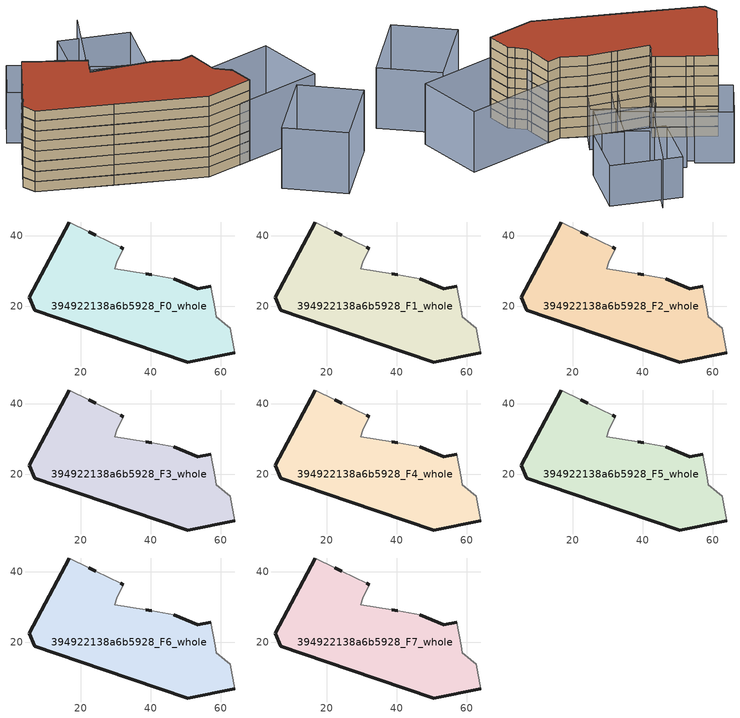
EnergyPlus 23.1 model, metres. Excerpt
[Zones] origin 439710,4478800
394922138a6b5928_F0_whole
 floor ground (EU_floor_Construction): 63.99,6.69 62.62,13.66 61.12,14.95 58.7,16.96 58.36,18.9 57.13,25.65 53.44,25.01 46.61,27.73 40.23,28.89 38.51,29.21 29.78,30.59 30.32,32.43 32.23,36.38 31.43,36.76 24.35,40.23 22.38,41.21 16.72,43.97 5.33,22.47 6.94,18.75 26.55,12.15 50.58,4.07 z0
 wall outside (EU_wall_Construction): 22.38,41.21 24.35,40.23 / 31.43,36.76 32.23,36.38 / 38.51,29.21 40.23,28.89 / 46.61,27.73 53.44,25.01 57.13,25.65 / 63.99,6.69 50.58,4.07 26.55,12.15 6.94,18.75 5.33,22.47 16.72,43.97 z0:3
 wall adiabatic (EU_wall_Construction): 16.72,43.97 22.38,41.21 / 24.35,40.23 31.43,36.76 / 32.23,36.38 30.32,32.43 29.78,30.59 38.51,29.21 / 40.23,28.89 46.61,27.73 / 57.13,25.65 58.36,18.9 58.7,16.96 61.12,14.95 62.62,13.66 63.99,6.69 z0:3
394922138a6b5928_F1_whole
 floor to 394922138a6b5928_F0_whole (EU_floor_Construction): 63.99,6.69 62.62,13.66 61.12,14.95 58.7,16.96 58.36,18.9 57.13,25.65 53.44,25.01 46.61,27.73 40.23,28.89 38.51,29.21 29.78,30.59 30.32,32.43 32.23,36.38 31.43,36.76 24.35,40.23 22.38,41.21 16.72,43.97 5.33,22.47 6.94,18.75 26.55,12.15 50.58,4.07 z3
 wall outside (EU_wall_Construction): 22.38,41.21 24.35,40.23 / 31.43,36.76 32.23,36.38 / 38.51,29.21 40.23,28.89 / 46.61,27.73 53.44,25.01 57.13,25.65 / 63.99,6.69 50.58,4.07 26.55,12.15 6.94,18.75 5.33,22.47 16.72,43.97 z3:6
 wall adiabatic (EU_wall_Construction): 16.72,43.97 22.38,41.21 / 24.35,40.23 31.43,36.76 / 32.23,36.38 30.32,32.43 29.78,30.59 38.51,29.21 / 40.23,28.89 46.61,27.73 / 57.13,25.65 58.36,18.9 58.7,16.96 61.12,14.95 62.62,13.66 63.99,6.69 z3:6
394922138a6b5928_F2_whole
 floor to 394922138a6b5928_F1_whole (EU_floor_Construction): 63.99,6.69 62.62,13.66 61.12,14.95 58.7,16.96 58.36,18.9 57.13,25.65 53.44,25.01 46.61,27.73 40.23,28.89 38.51,29.21 29.78,30.59 30.32,32.43 32.23,36.38 31.43,36.76 24.35,40.23 22.38,41.21 16.72,43.97 5.33,22.47 6.94,18.75 26.55,12.15 50.58,4.07 z6
 wall outside (EU_wall_Construction): 22.38,41.21 24.35,40.23 / 31.43,36.76 32.23,36.38 / 38.51,29.21 40.23,28.89 / 46.61,27.73 53.44,25.01 57.13,25.65 / 63.99,6.69 50.58,4.07 26.55,12.15 6.94,18.75 5.33,22.47 16.72,43.97 z6:9
 wall adiabatic (EU_wall_Construction): 16.72,43.97 22.38,41.21 / 24.35,40.23 31.43,36.76 / 32.23,36.38 30.32,32.43 29.78,30.59 38.51,29.21 / 40.23,28.89 46.61,27.73 / 57.13,25.65 58.36,18.9 58.7,16.96 61.12,14.95 62.62,13.66 63.99,6.69 z6:9
394922138a6b5928_F3_whole
 floor to 394922138a6b5928_F2_whole (EU_floor_Construction): 63.99,6.69 62.62,13.66 61.12,14.95 58.7,16.96 58.36,18.9 57.13,25.65 53.44,25.01 46.61,27.73 40.23,28.89 38.51,29.21 29.78,30.59 30.32,32.43 32.23,36.38 31.43,36.76 24.35,40.23 22.38,41.21 16.72,43.97 5.33,22.47 6.94,18.75 26.55,12.15 50.58,4.07 z9
 wall outside (EU_wall_Construction): 22.38,41.21 24.35,40.23 / 31.43,36.76 32.23,36.38 / 38.51,29.21 40.23,28.89 / 46.61,27.73 53.44,25.01 57.13,25.65 / 63.99,6.69 50.58,4.07 26.55,12.15 6.94,18.75 5.33,22.47 16.72,43.97 z9:12
 wall adiabatic (EU_wall_Construction): 16.72,43.97 22.38,41.21 / 24.35,40.23 31.43,36.76 / 32.23,36.38 30.32,32.43 29.78,30.59 38.51,29.21 / 40.23,28.89 46.61,27.73 / 57.13,25.65 58.36,18.9 58.7,16.96 61.12,14.95 62.62,13.66 63.99,6.69 z9:12
394922138a6b5928_F4_whole
 floor to 394922138a6b5928_F3_whole (EU_floor_Construction): 63.99,6.69 62.62,13.66 61.12,14.95 58.7,16.96 58.36,18.9 57.13,25.65 53.44,25.01 46.61,27.73 40.23,28.89 38.51,29.21 29.78,30.59 30.32,32.43 32.23,36.38 31.43,36.76 24.35,40.23 22.38,41.21 16.72,43.97 5.33,22.47 6.94,18.75 26.55,12.15 50.58,4.07 z12
 wall outside (EU_wall_Construction): 22.38,41.21 24.35,40.23 / 31.43,36.76 32.23,36.38 / 38.51,29.21 40.23,28.89 / 46.61,27.73 53.44,25.01 57.13,25.65 / 63.99,6.69 50.58,4.07 26.55,12.15 6.94,18.75 5.33,22.47 16.72,43.97 z12:15
 wall adiabatic (EU_wall_Construction): 16.72,43.97 22.38,41.21 / 24.35,40.23 31.43,36.76 / 32.23,36.38 30.32,32.43 29.78,30.59 38.51,29.21 / 40.23,28.89 46.61,27.73 / 57.13,25.65 58.36,18.9 58.7,16.96 61.12,14.95 62.62,13.66 63.99,6.69 z12:15
394922138a6b5928_F5_whole
 floor to 394922138a6b5928_F4_whole (EU_floor_Construction): 63.99,6.69 62.62,13.66 61.12,14.95 58.7,16.96 58.36,18.9 57.13,25.65 53.44,25.01 46.61,27.73 40.23,28.89 38.51,29.21 29.78,30.59 30.32,32.43 32.23,36.38 31.43,36.76 24.35,40.23 22.38,41.21 16.72,43.97 5.33,22.47 6.94,18.75 26.55,12.15 50.58,4.07 z15
 wall outside (EU_wall_Construction): 22.38,41.21 24.35,40.23 / 31.43,36.76 32.23,36.38 / 38.51,29.21 40.23,28.89 / 46.61,27.73 53.44,25.01 57.13,25.65 / 63.99,6.69 50.58,4.07 26.55,12.15 6.94,18.75 5.33,22.47 16.72,43.97 z15:18
 wall adiabatic (EU_wall_Construction): 16.72,43.97 22.38,41.21 / 24.35,40.23 31.43,36.76 / 32.23,36.38 30.32,32.43 29.78,30.59 38.51,29.21 / 40.23,28.89 46.61,27.73 / 57.13,25.65 58.36,18.9 58.7,16.96 61.12,14.95 62.62,13.66 63.99,6.69 z15:18
394922138a6b5928_F6_whole
 floor to 394922138a6b5928_F5_whole (EU_floor_Construction): 63.99,6.69 62.62,13.66 61.12,14.95 58.7,16.96 58.36,18.9 57.13,25.65 53.44,25.01 46.61,27.73 40.23,28.89 38.51,29.21 29.78,30.59 30.32,32.43 32.23,36.38 31.43,36.76 24.35,40.23 22.38,41.21 16.72,43.97 5.33,22.47 6.94,18.75 26.55,12.15 50.58,4.07 z18
 wall outside (EU_wall_Construction): 22.38,41.21 24.35,40.23 / 31.43,36.76 32.23,36.38 / 38.51,29.21 40.23,28.89 / 46.61,27.73 53.44,25.01 57.13,25.65 / 63.99,6.69 50.58,4.07 26.55,12.15 6.94,18.75 5.33,22.47 16.72,43.97 z18:21
 wall adiabatic (EU_wall_Construction): 16.72,43.97 22.38,41.21 / 24.35,40.23 31.43,36.76 / 32.23,36.38 30.32,32.43 29.78,30.59 38.51,29.21 / 40.23,28.89 46.61,27.73 / 57.13,25.65 58.36,18.9 58.7,16.96 61.12,14.95 62.62,13.66 63.99,6.69 z18:21
394922138a6b5928_F7_whole
 floor to 394922138a6b5928_F6_whole (EU_floor_Construction): 63.99,6.69 62.62,13.66 61.12,14.95 58.7,16.96 58.36,18.9 57.13,25.65 53.44,25.01 46.61,27.73 40.23,28.89 38.51,29.21 29.78,30.59 30.32,32.43 32.23,36.38 31.43,36.76 24.35,40.23 22.38,41.21 16.72,43.97 5.33,22.47 6.94,18.75 26.55,12.15 50.58,4.07 z21
 wall outside (EU_wall_Construction): 22.38,41.21 24.35,40.23 / 31.43,36.76 32.23,36.38 / 38.51,29.21 40.23,28.89 / 46.61,27.73 53.44,25.01 57.13,25.65 / 63.99,6.69 50.58,4.07 26.55,12.15 6.94,18.75 5.33,22.47 16.72,43.97 z21:24
 wall adiabatic (EU_wall_Construction): 16.72,43.97 22.38,41.21 / 24.35,40.23 31.43,36.76 / 32.23,36.38 30.32,32.43 29.78,30.59 38.51,29.21 / 40.23,28.89 46.61,27.73 / 57.13,25.65 58.36,18.9 58.7,16.96 61.12,14.95 62.62,13.66 63.99,6.69 z21:24
 roof outside (EU_roof_Construction): 57.13,25.65 58.36,18.9 58.7,16.96 61.12,14.95 62.62,13.66 63.99,6.69 50.58,4.07 26.55,12.15 6.94,18.75 5.33,22.47 16.72,43.97 22.38,41.21 24.35,40.23 31.43,36.76 32.23,36.38 30.32,32.43 29.78,30.59 38.51,29.21 40.23,28.89 46.61,27.73 53.44,25.01 z24
shading: 92.76,-2.8 78.15,-21.37 / 78.15,-21.37 64.21,-10.41 / 64.21,-10.41 78.81,8.16 / 78.81,8.16 92.76,-2.8 / 85.76,11.03 60.92,6.08 / 60.92,6.08 57.02,25.63 / 57.02,25.63 81.86,30.58 / 81.86,30.58 85.76,11.03 z0:18; 40.23,28.89 43.84,36.98 / 43.84,36.98 49.59,34.41 / 49.59,34.41 45.99,26.33 / 45.99,26.33 40.23,28.89 / 42.27,37.61 37.57,27.11 / 37.57,27.11 29.55,30.69 / 29.55,30.69 34.24,41.2 / 34.24,41.2 42.27,37.61 / 27.15,45.47 34.11,41.74 / 34.11,41.74 31.3,36.51 / 31.3,36.51 24.35,40.23 / 24.35,40.23 27.15,45.47 / 53.17,47.5 49.14,35.44 / 49.14,35.44 43.52,37.32 / 43.52,37.32 47.55,49.38 / 47.55,49.38 53.17,47.5 / 48.17,48.76 43.09,39.27 / 43.09,39.27 36.56,42.77 / 36.56,42.77 41.64,52.25 / 41.64,52.25 48.17,48.76 / 35.49,44.26 28.36,48.08 / 28.36,48.08 31.99,54.85 / 31.99,54.85 39.12,51.03 / 39.12,51.03 35.49,44.26 / 36.48,51.71 40.73,68.42 / 40.73,68.42 59.74,63.58 / 59.74,63.58 55.49,46.87 / 55.49,46.87 36.48,51.71 z0:12; 48.08,71.11 38.47,48.54 / 38.47,48.54 23.02,55.12 / 29,53.6 22.11,40.71 / 22.11,40.71 13.07,45.54 / 13.07,45.54 19.95,58.43 / 19.95,58.43 29,53.6 z0:15
[Building]
EU S2 Campaign: North Axis=0; Terrain=City; Solar Distribution=FullExterior
[Site:Location]
Madrid: Latitude=40.5; Longitude=-3.5; Time Zone=1; Elevation=609
[SizingPeriod:WeatherFileDays]
AnnualSizingPeriod: Begin Month=1; Begin Day of Month=1; End Month=12; End Day of Month=31; Day of Week for Start Day=Monday; Use Weather File Daylight Saving Period=No; Use Weather File Rain and Snow Indicators=No
[MATERIAL]
EU_InternalMass_Material: Roughness=MediumRough; Thickness=0.1; Conductivity=1; Density=1800; Specific Heat=900; Thermal Absorptance=0.9; Solar Absorptance=0.7; Visible Absorptance=0.7
[MATERIAL:NOMASS] Roughness=MediumRough; Thermal Absorptance=0.9; Solar Absorptance=0.7; Visible Absorptance=0.7
Name | Thermal Resistance
EU_wall_NoMass | 0.609216
EU_roof_NoMass | 0.513268
EU_floor_NoMass | 0.568163
[CONSTRUCTION]
EU_wall_Construction: EU_wall_NoMass
EU_roof_Construction: EU_roof_NoMass
EU_floor_Construction: EU_floor_NoMass
EU_InternalMass_Construction: EU_InternalMass_Material
[ZONE] Type=1; Multiplier=1; Ceiling Height=autocalculate; Volume=3564.69; Floor Area=autocalculate; Part of Total Floor Area=Yes
394922138a6b5928_F0_whole; 394922138a6b5928_F1_whole; 394922138a6b5928_F2_whole; 394922138a6b5928_F3_whole; 394922138a6b5928_F4_whole; 394922138a6b5928_F5_whole; 394922138a6b5928_F6_whole; 394922138a6b5928_F7_whole
[INTERNALMASS] Construction=EU_InternalMass_Construction; Surface Area=1188.23
Name | Zone or ZoneList
394922138a6b5928_F0_whole_EU_InternalMass | 394922138a6b5928_F0_whole
394922138a6b5928_F1_whole_EU_InternalMass | 394922138a6b5928_F1_whole
394922138a6b5928_F2_whole_EU_InternalMass | 394922138a6b5928_F2_whole
394922138a6b5928_F3_whole_EU_InternalMass | 394922138a6b5928_F3_whole
394922138a6b5928_F4_whole_EU_InternalMass | 394922138a6b5928_F4_whole
394922138a6b5928_F5_whole_EU_InternalMass | 394922138a6b5928_F5_whole
394922138a6b5928_F6_whole_EU_InternalMass | 394922138a6b5928_F6_whole
394922138a6b5928_F7_whole_EU_InternalMass | 394922138a6b5928_F7_whole
[OTHEREQUIPMENT] Fuel Type=Electricity; Design Level Calculation Method=Watts/Area; Power per Zone Floor Area=1; Fraction Latent=0; Fraction Radiant=0; Fraction Lost=0; Carbon Dioxide Generation Rate=0; EndUse Subcategory=EU_Step8_InternalGains
Name | Zone or ZoneList or Space or SpaceList | Schedule
EU_Step8_InternalGain_394922138a6b5928_F0_whole_f000 | 394922138a6b5928_F0_whole | EU_Step8_GainSchedule_394922138a6b5928_F0_whole_f000
EU_Step8_InternalGain_394922138a6b5928_F1_whole_f000 | 394922138a6b5928_F1_whole | EU_Step8_GainSchedule_394922138a6b5928_F1_whole_f000
EU_Step8_InternalGain_394922138a6b5928_F2_whole_f000 | 394922138a6b5928_F2_whole | EU_Step8_GainSchedule_394922138a6b5928_F2_whole_f000
EU_Step8_InternalGain_394922138a6b5928_F3_whole_f000 | 394922138a6b5928_F3_whole | EU_Step8_GainSchedule_394922138a6b5928_F3_whole_f000
EU_Step8_InternalGain_394922138a6b5928_F4_whole_f000 | 394922138a6b5928_F4_whole | EU_Step8_GainSchedule_394922138a6b5928_F4_whole_f000
EU_Step8_InternalGain_394922138a6b5928_F5_whole_f000 | 394922138a6b5928_F5_whole | EU_Step8_GainSchedule_394922138a6b5928_F5_whole_f000
EU_Step8_InternalGain_394922138a6b5928_F6_whole_f000 | 394922138a6b5928_F6_whole | EU_Step8_GainSchedule_394922138a6b5928_F6_whole_f000
EU_Step8_InternalGain_394922138a6b5928_F7_whole_f000 | 394922138a6b5928_F7_whole | EU_Step8_GainSchedule_394922138a6b5928_F7_whole_f000
[ZONEVENTILATION:DESIGNFLOWRATE] Schedule=EU_AlwaysOn; Design Flow Rate Calculation Method=AirChanges/Hour; Air Changes per Hour=0.752966; Ventilation Type=Natural; Fan Pressure Rise=0; Fan Total Efficiency=1; Constant Term Coefficient=1; Temperature Term Coefficient=0; Velocity Term Coefficient=0; Velocity Squared Term Coefficient=0; Minimum Indoor Temperature=-100; Maximum Indoor Temperature=100; Delta Temperature=-100; Minimum Outdoor Temperature=-100; Maximum Outdoor Temperature=100; Maximum Wind Speed=40
Name | Zone or ZoneList or Space or SpaceList
EU_ConstantAir_394922138a6b5928_F0_whole | 394922138a6b5928_F0_whole
EU_ConstantAir_394922138a6b5928_F1_whole | 394922138a6b5928_F1_whole
EU_ConstantAir_394922138a6b5928_F2_whole | 394922138a6b5928_F2_whole
EU_ConstantAir_394922138a6b5928_F3_whole | 394922138a6b5928_F3_whole
EU_ConstantAir_394922138a6b5928_F4_whole | 394922138a6b5928_F4_whole
EU_ConstantAir_394922138a6b5928_F5_whole | 394922138a6b5928_F5_whole
EU_ConstantAir_394922138a6b5928_F6_whole | 394922138a6b5928_F6_whole
EU_ConstantAir_394922138a6b5928_F7_whole | 394922138a6b5928_F7_whole
[HVACTEMPLATE:THERMOSTAT] Constant Heating Setpoint=20; Constant Cooling Setpoint=50
EU_HeatOnly_394922138a6b5928_F0_whole; EU_HeatOnly_394922138a6b5928_F1_whole; EU_HeatOnly_394922138a6b5928_F2_whole; EU_HeatOnly_394922138a6b5928_F3_whole; EU_HeatOnly_394922138a6b5928_F4_whole; EU_HeatOnly_394922138a6b5928_F5_whole; EU_HeatOnly_394922138a6b5928_F6_whole; EU_HeatOnly_394922138a6b5928_F7_whole
[HVACTEMPLATE:ZONE:IDEALLOADSAIRSYSTEM] System Availability Schedule=EU_AlwaysOn; Maximum Heating Supply Air Temperature=50; Minimum Cooling Supply Air Temperature=13; Maximum Heating Supply Air Humidity Ratio=0.0156; Minimum Cooling Supply Air Humidity Ratio=0.0077; Heating Limit=NoLimit; Cooling Limit=NoLimit; Heating Availability Schedule=EU_AlwaysOn; Cooling Availability Schedule=EU_CoolingOff; Dehumidification Control Type=ConstantSensibleHeatRatio; Cooling Sensible Heat Ratio=0.7; Dehumidification Setpoint=60; Humidification Control Type=None; Humidification Setpoint=30; Outdoor Air Method=None; Outdoor Air Flow Rate per Person=0.00944; Outdoor Air Flow Rate per Zone Floor Area=0; Outdoor Air Flow Rate per Zone=0; Demand Controlled Ventilation Type=None; Outdoor Air Economizer Type=NoEconomizer; Heat Recovery Type=None; Sensible Heat Recovery Effectiveness=0.7; Latent Heat Recovery Effectiveness=0.65
Name | Template Thermostat
394922138a6b5928_F0_whole | EU_HeatOnly_394922138a6b5928_F0_whole
394922138a6b5928_F1_whole | EU_HeatOnly_394922138a6b5928_F1_whole
394922138a6b5928_F2_whole | EU_HeatOnly_394922138a6b5928_F2_whole
394922138a6b5928_F3_whole | EU_HeatOnly_394922138a6b5928_F3_whole
394922138a6b5928_F4_whole | EU_HeatOnly_394922138a6b5928_F4_whole
394922138a6b5928_F5_whole | EU_HeatOnly_394922138a6b5928_F5_whole
394922138a6b5928_F6_whole | EU_HeatOnly_394922138a6b5928_F6_whole
394922138a6b5928_F7_whole | EU_HeatOnly_394922138a6b5928_F7_whole
[SIZING:ZONE] Zone Cooling Design Supply Air Temperature Input Method=SupplyAirTemperature; Zone Cooling Design Supply Air Temperature=13; Zone Heating Design Supply Air Temperature Input Method=SupplyAirTemperature; Zone Heating Design Supply Air Temperature=50; Zone Cooling Design Supply Air Humidity Ratio=0.008; Zone Heating Design Supply Air Humidity Ratio=0.008; Cooling Design Air Flow Method=DesignDay; Cooling Design Air Flow Rate=0; Cooling Minimum Air Flow per Zone Floor Area=0.000762; Cooling Minimum Air Flow=0; Cooling Minimum Air Flow Fraction=0.2; Heating Design Air Flow Method=DesignDay; Heating Design Air Flow Rate=0; Heating Maximum Air Flow per Zone Floor Area=0.002032; Heating Maximum Air Flow=0.141576; Heating Maximum Air Flow Fraction=0.3; Account for Dedicated Outdoor Air System=No; Dedicated Outdoor Air System Control Strategy=NeutralSupplyAir; Dedicated Outdoor Air Low Setpoint Temperature for Design=autosize; Dedicated Outdoor Air High Setpoint Temperature for Design=autosize; Zone Load Sizing Method=Sensible Load Only No Latent Load; Zone Latent Cooling Design Supply Air Humidity Ratio Input Method=HumidityRatioDifference; Zone Cooling Design Supply Air Humidity Ratio Difference=0.005; Zone Latent Heating Design Supply Air Humidity Ratio Input Method=HumidityRatioDifference; Zone Humidification Design Supply Air Humidity Ratio Difference=0.005
394922138a6b5928_F0_whole; 394922138a6b5928_F1_whole; 394922138a6b5928_F2_whole; 394922138a6b5928_F3_whole; 394922138a6b5928_F4_whole; 394922138a6b5928_F5_whole; 394922138a6b5928_F6_whole; 394922138a6b5928_F7_whole
[SCHEDULE:CONSTANT]
Name | Hourly Value
EU_AlwaysOn | 1
EU_CoolingOff | 0
[SCHEDULE:FILE] Column Number=1; Rows to Skip at Top=0; Number of Hours of Data=8760; Column Separator=Comma; Interpolate to Timestep=No; Minutes per Item=60; Adjust Schedule for Daylight Savings=Yes
Name | File
EU_Step8_GainSchedule_394922138a6b5928_F0_whole_f000 | ../../schedules/394922138a6b5928/394922138a6b5928_F0_whole_f000_gain.csv
EU_Step8_GainSchedule_394922138a6b5928_F1_whole_f000 | ../../schedules/394922138a6b5928/394922138a6b5928_F1_whole_f000_gain.csv
EU_Step8_GainSchedule_394922138a6b5928_F2_whole_f000 | ../../schedules/394922138a6b5928/394922138a6b5928_F2_whole_f000_gain.csv
EU_Step8_GainSchedule_394922138a6b5928_F3_whole_f000 | ../../schedules/394922138a6b5928/394922138a6b5928_F3_whole_f000_gain.csv
EU_Step8_GainSchedule_394922138a6b5928_F4_whole_f000 | ../../schedules/394922138a6b5928/394922138a6b5928_F4_whole_f000_gain.csv
EU_Step8_GainSchedule_394922138a6b5928_F5_whole_f000 | ../../schedules/394922138a6b5928/394922138a6b5928_F5_whole_f000_gain.csv
EU_Step8_GainSchedule_394922138a6b5928_F6_whole_f000 | ../../schedules/394922138a6b5928/394922138a6b5928_F6_whole_f000_gain.csv
EU_Step8_GainSchedule_394922138a6b5928_F7_whole_f000 | ../../schedules/394922138a6b5928/394922138a6b5928_F7_whole_f000_gain.csv
